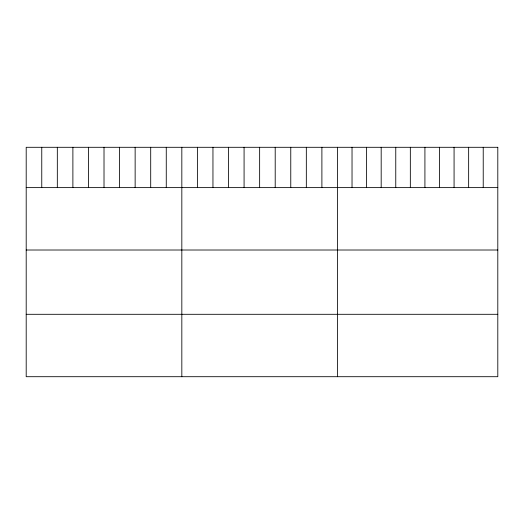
<?xml version="1.0" encoding="UTF-8"?>
<svg xmlns="http://www.w3.org/2000/svg" width="524" height="524" viewBox="0 0 524 524"><rect width="100%" height="100%" fill="white"/><g stroke="black" fill="none" stroke-linecap="round" stroke-linejoin="round"><path stroke-width="0.79" d="M26.2 187.618L497.8 187.618M26.2 250.013L497.8 250.013M26.2 314.302L497.8 314.302M483.226 147.296L483.226 187.618M468.646 147.296L468.646 187.618M454.072 147.296L454.072 187.618M439.492 147.296L439.492 187.618M424.918 147.296L424.918 187.618M410.338 147.296L410.338 187.618M395.764 147.296L395.764 187.618M381.184 147.296L381.184 187.618M366.61 147.296L366.61 187.618M352.03 147.296L352.03 187.618M337.456 147.296L337.456 376.704M321.893 147.296L321.893 187.618M306.33 147.296L306.33 187.618M290.768 147.296L290.768 187.618M275.205 147.296L275.205 187.618M259.642 147.296L259.642 187.618M244.079 147.296L244.079 187.618M228.516 147.296L228.516 187.618M212.954 147.296L212.954 187.618M197.391 147.296L197.391 187.618M181.828 147.296L181.828 376.704M166.265 147.296L166.265 187.618M150.702 147.296L150.702 187.618M135.14 147.296L135.14 187.618M119.577 147.296L119.577 187.618M104.014 147.296L104.014 187.618M88.451 147.296L88.451 187.618M72.888 147.296L72.888 187.618M57.326 147.296L57.326 187.618M41.763 147.296L41.763 187.618M497.8 147.296L26.2 147.296L26.2 376.704L497.8 376.704L497.8 147.296"/></g></svg>
